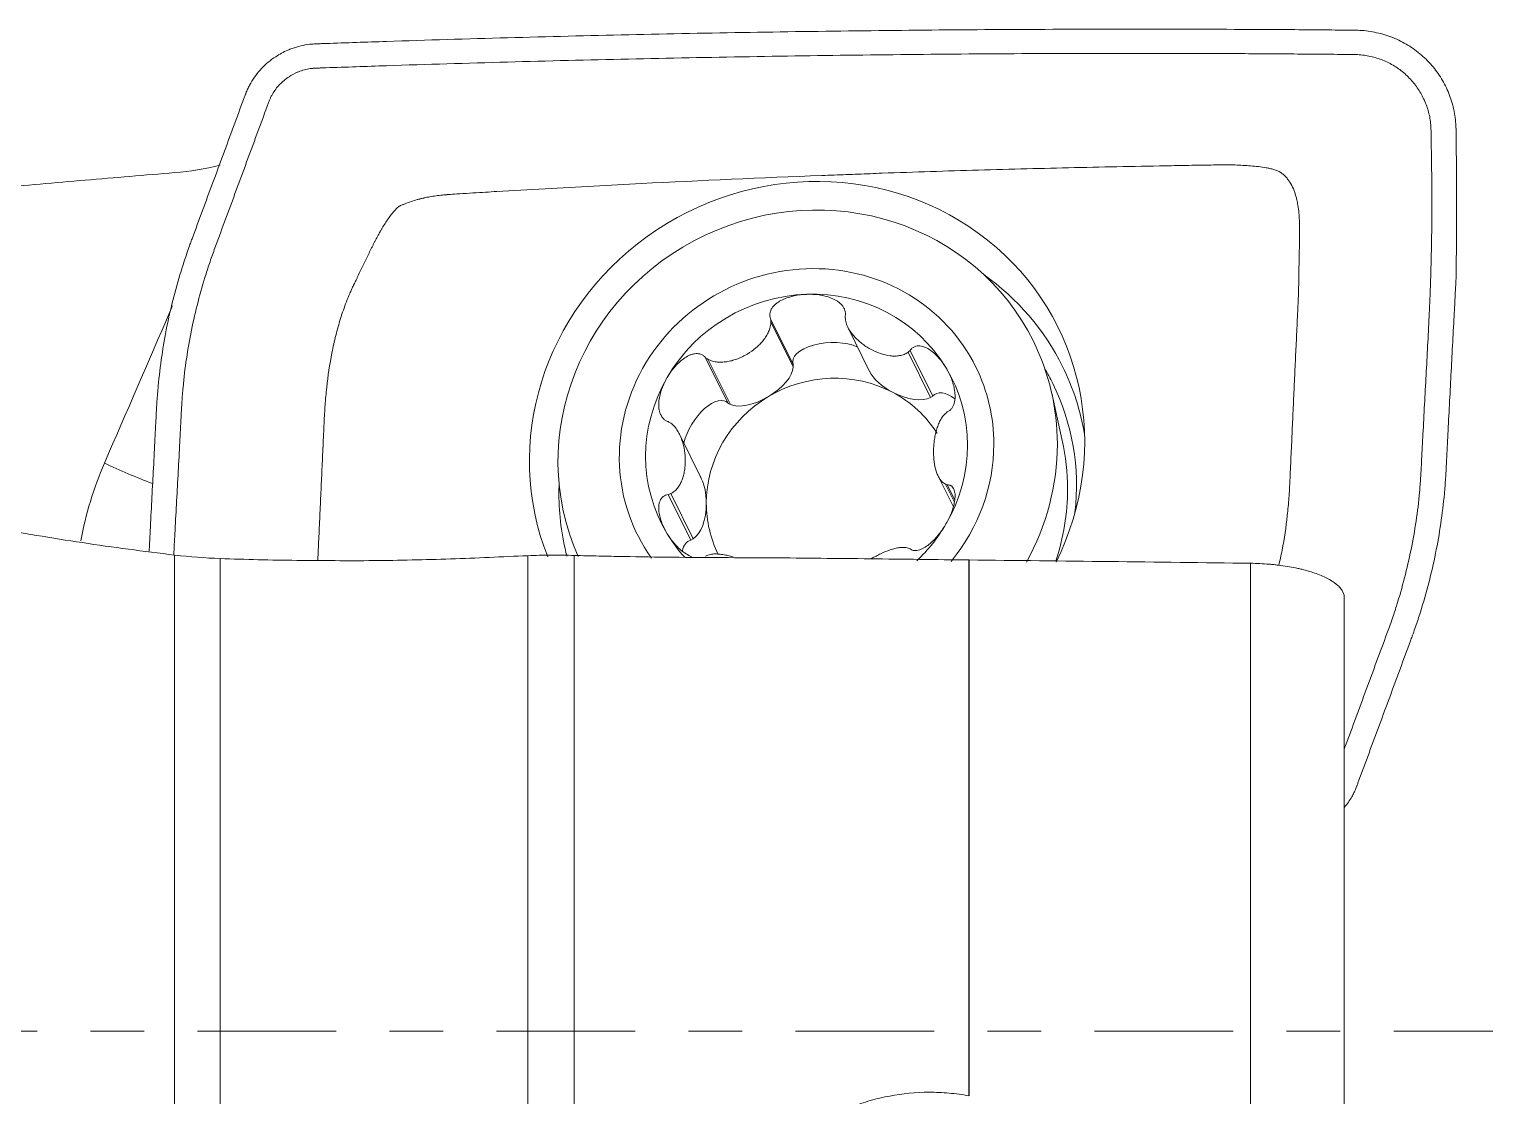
# Model space of a CAD drawing. Header units: millimetres. Extents: x -22 to 111, y -34 to 45.
# Drawn here: x 88.66 to 100.22, y -0.51 to 7.96 of the extents above; entities that cross this region are included whole.
import ezdxf

# ---------------------------------------------------------------- set-up
doc = ezdxf.new("R2010")
doc.units = ezdxf.units.MM
doc.linetypes.add('CENTER', pattern=[47.5, 22, -8.5, 8.5, -8.5])
doc.layers.add('1', color=4, linetype='Continuous')
doc.layers.add('SK4', color=2, linetype='CENTER')

msp = doc.modelspace()

# ---------------------------------------------------------------- linework, layer by layer
at = {"layer": '1', "lineweight": 18}
for p, q in [((94.551, 5.659), (94.731, 5.296)), ((95.164, 5.593), (95.338, 5.241)), ((94.035, 5.351), (94.215, 4.988)), ((95.659, 5.408), (95.839, 5.045)), ((94.731, 5.296), (94.73, 5.277)), ((94.232, 4.979), (94.215, 4.988)), ((95.839, 5.045), (95.821, 5.035)), ((96.868, 4.694), (96.784, 5.069)), ((94, 4.395), (93.828, 4.743)), ((95.882, 4.41), (96.003, 4.166)), ((95.955, 4.341), (96.014, 4.223)), ((93.739, 4.263), (93.919, 3.9)), ((93.936, 3.911), (93.919, 3.9)), ((99.108, -6.017), (99.108, 3.448))]:
    msp.add_line(p, q, dxfattribs=at)
at = {"layer": '1', "lineweight": 13}
for p, q in [((94.553, 5.637), (94.73, 5.277)), ((94.054, 5.34), (94.232, 4.979)), ((95.644, 5.395), (95.821, 5.035)), ((95.94, 4.347), (96.011, 4.203)), ((93.758, 4.271), (93.936, 3.911)), ((89.818, -6.821), (89.818, 3.783)), ((90.179, 3.755), (90.179, -6.881)), ((92.623, -5.99), (92.623, 3.778)), ((92.992, 3.78), (92.992, -6.009)), ((96.126, -0.513), (96.126, 3.744)), ((96.128, 3.744), (96.128, -0.514)), ((98.362, -6.103), (98.362, 3.718))]:
    msp.add_line(p, q, dxfattribs=at)
at = {"layer": '1', "lineweight": 18}
for centre, major_axis, ratio, start_param, end_param in [((94.841, 4.606), (-1.994, -0.985), 0.955567, 2.242192, -0.075813), ((94.846, 4.595), (1.793, 0.886), 0.955567, 0, 3.105639), ((94.837, 4.612), (1.156, 0.571), 0.955567, 1.129872, 2.177069), ((94.837, 4.612), (1.156, 0.571), 0.955567, 0.082674, 1.129872), ((95.027, 5.329), (0.3, 0.014), 0.472777, 0.746738, -3.002095), ((94.846, 4.595), (1.793, 0.886), 0.955567, -0.440924, 0), ((94.461, 5.162), (0.26, 0.154), 0.465728, -1.566346, -0.279461), ((95.027, 4.229), (0.892, 0.44), 0.955567, 0.606273, 1.653471), ((95.593, 5.202), (0.262, -0.133), 0.494185, -2.563494, -1.598653), ((94.837, 4.612), (1.156, 0.571), 0.955567, -0.964523, 0.082674), ((94.837, 4.612), (1.156, 0.571), 0.955567, 2.177069, -3.058918), ((94.046, 4.745), (0.153, 0.256), 0.478714, -0.134417, 2.117998), ((95.027, 4.229), (0.892, 0.44), 0.955567, 1.653471, 2.700668), ((94.461, 5.162), (0.26, 0.154), 0.465728, -2.85323, -1.566346), ((95.027, 4.229), (0.892, 0.44), 0.955567, 0.095601, 0.606273), ((95.593, 5.202), (0.262, -0.133), 0.494185, -1.598653, -0.311768), ((96.007, 4.813), (0.151, -0.247), 0.509413, 2.226387, -2.985868), ((94.846, 4.595), (1.793, 0.886), 0.955567, -0.944561, -0.440924), ((95.02, 4.242), (1.709, 0.844), 0.955567, -0.440925, -0.228573), ((93.895, 4.189), (0.003, 0.291), 0.500862, -1.547323, -0.713401), ((95.02, 4.242), (1.709, 0.844), 0.955567, -0.756949, -0.440924), ((93.895, 4.189), (0.003, 0.291), 0.500862, -2.834208, -1.547323), ((95.027, 4.229), (-0.892, -0.44), 0.955567, -0.440925, 0.002204), ((94.837, 4.612), (1.156, 0.571), 0.955567, -3.058918, -2.87003), ((94.837, 4.612), (1.156, 0.571), 0.955567, -1.258246, -0.964523), ((94.046, 3.644), (0.151, -0.247), 0.509413, 2.975571, -2.601688)]:
    msp.add_ellipse(centre, major_axis=major_axis, ratio=ratio, start_param=start_param, end_param=end_param, dxfattribs=at)
at = {"layer": '1', "lineweight": 13}
for centre, major_axis, ratio, start_param, end_param in [((94.837, 4.612), (1.345, 0.664), 0.955567, 0, -2.987382), ((94.971, 4.342), (1.9, 0.938), 0.955567, 0, 0.479267), ((94.837, 4.612), (1.345, 0.664), 0.955567, -0.440925, 0), ((95.008, 4.266), (1.784, 0.881), 0.955567, 0, 0.070468), ((94.971, 4.342), (1.9, 0.938), 0.955567, -0.280212, 0), ((95.008, 4.266), (1.784, 0.881), 0.955567, -0.553629, 0), ((94.837, 4.612), (1.345, 0.664), 0.955567, -1.129915, -0.440925), ((89.558, 4.598), (0.922, -0.387), 0.198147, -1.814691, -1.395642), ((94.971, 4.342), (1.9, 0.938), 0.955567, 2.662184, 2.700668), ((94.971, 4.342), (1.9, 0.938), 0.955567, 2.700668, 2.946498)]:
    msp.add_ellipse(centre, major_axis=major_axis, ratio=ratio, start_param=start_param, end_param=end_param, dxfattribs=at)
at = {"layer": '1', "lineweight": 18}
for points, knots in [([(98.701, 7.957), (98.546, 7.958), (98.07, 7.96), (96.953, 7.962), (95.35, 7.952), (93.426, 7.92), (91.98, 7.88), (91.172, 7.852), (90.99, 7.846), (90.965, 7.845), (90.949, 7.844), (90.941, 7.844), (90.939, 7.844)], [0, 0, 0, 0, 0.060095, 0.184039, 0.431927, 0.679814, 0.927702, 0.989674, 0.993547, 0.997421, 0.999357, 1, 1, 1, 1]), ([(99.197, 7.952), (99.186, 7.952), (99.106, 7.953), (98.946, 7.955), (98.791, 7.956), (98.706, 7.957), (98.701, 7.957)], [0, 0, 0, 0, 0.058969, 0.484374, 0.970551, 1, 1, 1, 1]), ([(99.995, 7.171), (99.995, 7.172), (99.995, 7.179), (99.994, 7.192), (99.992, 7.226), (99.987, 7.275), (99.97, 7.362), (99.935, 7.466), (99.874, 7.583), (99.794, 7.688), (99.697, 7.779), (99.586, 7.853), (99.464, 7.909), (99.354, 7.937), (99.265, 7.95), (99.22, 7.952), (99.198, 7.952)], [0, 0, 0, 0, 0.003982, 0.017442, 0.030902, 0.08474, 0.138579, 0.246257, 0.353934, 0.461612, 0.56929, 0.676967, 0.784645, 0.892322, 0.946161, 1, 1, 1, 1]), ([(89.811, 3.784), (89.814, 3.84), (89.825, 4.051), (89.841, 4.34), (89.857, 4.642), (89.865, 4.798), (89.87, 4.895), (89.872, 4.943), (89.877, 5.02), (89.887, 5.153), (89.91, 5.343), (89.95, 5.57), (90.002, 5.795), (90.055, 5.98), (90.097, 6.109), (90.123, 6.182), (90.19, 6.365), (90.308, 6.682), (90.445, 7.055), (90.529, 7.282), (90.563, 7.373), (90.569, 7.39), (90.575, 7.405), (90.583, 7.423), (90.606, 7.465), (90.649, 7.523), (90.718, 7.581), (90.776, 7.612), (90.821, 7.63), (90.86, 7.641), (90.896, 7.648), (90.919, 7.65), (90.932, 7.651), (90.945, 7.651), (90.965, 7.652), (90.99, 7.653), (91.17, 7.659), (91.981, 7.687), (93.423, 7.727), (95.345, 7.759), (96.946, 7.77), (98.067, 7.768), (98.627, 7.764), (98.937, 7.762), (99.097, 7.76), (99.177, 7.76), (99.187, 7.759)], [0, 0, 0, 0, 0.01362, 0.051557, 0.070526, 0.087124, 0.089495, 0.094237, 0.098979, 0.108464, 0.127433, 0.146402, 0.16537, 0.184339, 0.193824, 0.198566, 0.203308, 0.241246, 0.279184, 0.298152, 0.300524, 0.301709, 0.302895, 0.305266, 0.307637, 0.317121, 0.326606, 0.333719, 0.33609, 0.340832, 0.345575, 0.34676, 0.347946, 0.349131, 0.350317, 0.352688, 0.355059, 0.392997, 0.544748, 0.696498, 0.848249, 0.924125, 0.962062, 0.981031, 0.997629, 1, 1, 1, 1]), ([(90.939, 7.844), (90.936, 7.844), (90.926, 7.843), (90.91, 7.842), (90.873, 7.839), (90.82, 7.829), (90.762, 7.812), (90.694, 7.785), (90.608, 7.739), (90.505, 7.653), (90.439, 7.565), (90.405, 7.501), (90.393, 7.474), (90.385, 7.454), (90.382, 7.446), (90.381, 7.444)], [0, 0, 0, 0, 0.016627, 0.041512, 0.066396, 0.165935, 0.265474, 0.315244, 0.464552, 0.66363, 0.862708, 0.912477, 0.962247, 0.987131, 1, 1, 1, 1]), ([(99.187, 7.759), (99.205, 7.759), (99.239, 7.757), (99.308, 7.748), (99.392, 7.726), (99.485, 7.683), (99.57, 7.626), (99.643, 7.556), (99.704, 7.475), (99.751, 7.386), (99.778, 7.306), (99.791, 7.239), (99.795, 7.202), (99.796, 7.177), (99.796, 7.164), (99.797, 7.15), (99.797, 7.131), (99.797, 7.106), (99.799, 7.01), (99.802, 6.844), (99.804, 6.611), (99.803, 6.378), (99.799, 6.183), (99.796, 6.057), (99.794, 6.004), (99.794, 5.984), (99.793, 5.972), (99.793, 5.962), (99.793, 5.953), (99.792, 5.94), (99.792, 5.926), (99.79, 5.877), (99.787, 5.795), (99.78, 5.639), (99.766, 5.367), (99.749, 5.056), (99.733, 4.754), (99.725, 4.599), (99.72, 4.502), (99.718, 4.453), (99.713, 4.377), (99.703, 4.243), (99.68, 4.053), (99.64, 3.826), (99.588, 3.601), (99.535, 3.416), (99.493, 3.287), (99.467, 3.214), (99.399, 3.031), (99.282, 2.714), (99.169, 2.407), (99.111, 2.251), (99.107, 2.241)], [0, 0, 0, 0, 0.009568, 0.019137, 0.038273, 0.05741, 0.076546, 0.095683, 0.114819, 0.133956, 0.153092, 0.162661, 0.172229, 0.174621, 0.177013, 0.179405, 0.181797, 0.186581, 0.191366, 0.229639, 0.267912, 0.306185, 0.344458, 0.363595, 0.368379, 0.370771, 0.373163, 0.374359, 0.375555, 0.377947, 0.380339, 0.382731, 0.401868, 0.421004, 0.459277, 0.535824, 0.574097, 0.607586, 0.61237, 0.621938, 0.631506, 0.650643, 0.688916, 0.727189, 0.765462, 0.803735, 0.822872, 0.83244, 0.842009, 0.918555, 0.995101, 1, 1, 1, 1]), ([(90.381, 7.444), (90.38, 7.441), (90.375, 7.429), (90.344, 7.345), (90.258, 7.111), (90.121, 6.741), (90.01, 6.44), (89.952, 6.284), (89.95, 6.277)], [0, 0, 0, 0, 0.005762, 0.02963, 0.220574, 0.60246, 0.984346, 1, 1, 1, 1]), ([(99.916, 4.454), (99.917, 4.472), (99.918, 4.5), (99.923, 4.597), (99.931, 4.753), (99.947, 5.056), (99.963, 5.368), (99.978, 5.642), (99.986, 5.798), (99.99, 5.881), (99.993, 5.93), (99.993, 5.945), (99.994, 5.957), (99.995, 5.967), (99.995, 5.976), (99.995, 5.989), (99.995, 6.008), (99.996, 6.062), (99.998, 6.189), (100, 6.384), (100, 6.619), (99.999, 6.853), (99.997, 7.019), (99.996, 7.116), (99.995, 7.141), (99.995, 7.159), (99.995, 7.167), (99.995, 7.171)], [0, 0, 0, 0, 0.020172, 0.030957, 0.106451, 0.19273, 0.365288, 0.451567, 0.494707, 0.537846, 0.543238, 0.548631, 0.554023, 0.55672, 0.559416, 0.564808, 0.570201, 0.580986, 0.624125, 0.710404, 0.796683, 0.882962, 0.969241, 0.980026, 0.990811, 0.996203, 1, 1, 1, 1]), ([(89.818, 3.783), (89.572, 3.812), (89.328, 3.845), (88.842, 3.918), (88.6, 3.959), (88.121, 4.048), (87.883, 4.097), (87.411, 4.204), (87.177, 4.262), (86.713, 4.387), (86.483, 4.454), (86.028, 4.597), (85.802, 4.673), (85.468, 4.793), (85.357, 4.835), (85.192, 4.898), (85.137, 4.92), (85.027, 4.963), (84.972, 4.985), (84.701, 5.096), (84.49, 5.188), (84.079, 5.376), (83.879, 5.473), (83.494, 5.669), (83.307, 5.769), (83.083, 5.894), (83.038, 5.92), (82.951, 5.969), (82.822, 6.044), (82.698, 6.117), (82.459, 6.262), (82.309, 6.355), (82.031, 6.533), (81.902, 6.618), (81.753, 6.715), (81.723, 6.734), (81.666, 6.772), (81.638, 6.79), (81.557, 6.843), (81.505, 6.876), (81.36, 6.967), (81.276, 7.018), (81.127, 7.099), (81.063, 7.129), (80.995, 7.151), (80.982, 7.155), (80.957, 7.16), (80.937, 7.164), (80.918, 7.165), (80.91, 7.165)], [0, 0, 0, 0, 0.059913, 0.059913, 0.119825, 0.119825, 0.179738, 0.179738, 0.23965, 0.23965, 0.299563, 0.299563, 0.359475, 0.359475, 0.389431, 0.389431, 0.40441, 0.40441, 0.419388, 0.419388, 0.4793, 0.4793, 0.539213, 0.539213, 0.599125, 0.599125, 0.614103, 0.614103, 0.629081, 0.659038, 0.659038, 0.71895, 0.71895, 0.778863, 0.778863, 0.793841, 0.793841, 0.808819, 0.808819, 0.838775, 0.838775, 0.898688, 0.898688, 0.9586, 0.9586, 0.973578, 0.973578, 0.988557, 1, 1, 1, 1]), ([(91.995, 6.647), (91.999, 6.647), (92.017, 6.649), (92.075, 6.652), (92.229, 6.662), (92.435, 6.675), (92.892, 6.701), (93.746, 6.747), (94.512, 6.781), (95.087, 6.803), (95.247, 6.809), (95.502, 6.819), (95.949, 6.834), (96.586, 6.852), (97.219, 6.867), (97.675, 6.875), (97.883, 6.879), (98.034, 6.881), (98.091, 6.882), (98.112, 6.882), (98.115, 6.883)], [0, 0, 0, 0, 0.005977, 0.021447, 0.036918, 0.067858, 0.129739, 0.253502, 0.485556, 0.501026, 0.531967, 0.562907, 0.624789, 0.748551, 0.872313, 0.934194, 0.965135, 0.980605, 0.996075, 1, 1, 1, 1]), ([(98.115, 6.883), (98.14, 6.883), (98.151, 6.883), (98.177, 6.883), (98.208, 6.882), (98.251, 6.882), (98.302, 6.879), (98.364, 6.875), (98.426, 6.869), (98.477, 6.862), (98.517, 6.854), (98.558, 6.844), (98.595, 6.828), (98.628, 6.803), (98.649, 6.782), (98.667, 6.758), (98.689, 6.724), (98.706, 6.687), (98.719, 6.649), (98.726, 6.625), (98.733, 6.596), (98.74, 6.557), (98.748, 6.502), (98.751, 6.451), (98.752, 6.417), (98.752, 6.395), (98.752, 6.385), (98.752, 6.381), (98.752, 6.381)], [0, 0, 0, 0, 0.027382, 0.058743, 0.090103, 0.121463, 0.184183, 0.246904, 0.309624, 0.372345, 0.403705, 0.435065, 0.497785, 0.529146, 0.560506, 0.591866, 0.623226, 0.685947, 0.717307, 0.748667, 0.764347, 0.811387, 0.874108, 0.936828, 0.968188, 0.983869, 0.999549, 1, 1, 1, 1]), ([(81.856, 6.643), (81.885, 6.635), (81.915, 6.627), (82.048, 6.594), (82.155, 6.569), (82.321, 6.534), (82.377, 6.523), (82.463, 6.507), (82.492, 6.502), (82.55, 6.492), (82.579, 6.487), (82.724, 6.463), (82.841, 6.446), (83.079, 6.417), (83.2, 6.405), (83.443, 6.385), (83.566, 6.377), (83.722, 6.371), (83.753, 6.37), (83.815, 6.368), (83.909, 6.366), (84.001, 6.365), (84.187, 6.365), (84.309, 6.368), (84.553, 6.378), (84.674, 6.386), (85.036, 6.415), (85.277, 6.435), (85.758, 6.475), (85.999, 6.495), (86.48, 6.535), (86.72, 6.556), (87.439, 6.617), (87.917, 6.658), (88.632, 6.72), (88.869, 6.741), (89.344, 6.781), (89.581, 6.801), (89.818, 6.821)], [0, 0, 0, 0, 0.013055, 0.013055, 0.057916, 0.057916, 0.080346, 0.080346, 0.091562, 0.091562, 0.102777, 0.102777, 0.147638, 0.147638, 0.192499, 0.192499, 0.23736, 0.23736, 0.248576, 0.248576, 0.259791, 0.282222, 0.282222, 0.327083, 0.327083, 0.371944, 0.371944, 0.461666, 0.461666, 0.551388, 0.551388, 0.641111, 0.641111, 0.820555, 0.820555, 0.910278, 0.910278, 1, 1, 1, 1]), ([(91.601, 6.554), (91.601, 6.554), (91.602, 6.554), (91.604, 6.555), (91.608, 6.557), (91.615, 6.56), (91.628, 6.566), (91.656, 6.577), (91.696, 6.592), (91.732, 6.603), (91.754, 6.609), (91.76, 6.611), (91.763, 6.611), (91.766, 6.612), (91.773, 6.614), (91.782, 6.616), (91.792, 6.618), (91.813, 6.623), (91.846, 6.63), (91.886, 6.636), (91.92, 6.64), (91.945, 6.643), (91.964, 6.645), (91.981, 6.646), (91.979, 6.646), (91.995, 6.647)], [0, 0, 0, 0, 0.000109, 0.007969, 0.015828, 0.031546, 0.062982, 0.125855, 0.2516, 0.377346, 0.408782, 0.416641, 0.4245, 0.432359, 0.440218, 0.471655, 0.503091, 0.518809, 0.628837, 0.754582, 0.817455, 0.880328, 0.9432, 0.974637, 1, 1, 1, 1]), ([(91.404, 6.265), (91.407, 6.272), (91.414, 6.285), (91.427, 6.31), (91.438, 6.331), (91.447, 6.347), (91.45, 6.352), (91.453, 6.357), (91.457, 6.364), (91.461, 6.371), (91.472, 6.39), (91.497, 6.43), (91.531, 6.479), (91.563, 6.519), (91.581, 6.537), (91.591, 6.546), (91.596, 6.55), (91.599, 6.552), (91.6, 6.553), (91.601, 6.554)], [0, 0, 0, 0, 0.06245, 0.124961, 0.249982, 0.265609, 0.281237, 0.300772, 0.312492, 0.343748, 0.375003, 0.500024, 0.750066, 0.875088, 0.937598, 0.968853, 0.984481, 0.992295, 1, 1, 1, 1]), ([(98.752, 6.381), (98.752, 6.378), (98.752, 6.364), (98.752, 6.341), (98.752, 6.308), (98.751, 6.227), (98.749, 6.121), (98.747, 6.023), (98.746, 5.966), (98.746, 5.95), (98.746, 5.941), (98.746, 5.933), (98.745, 5.917), (98.745, 5.898), (98.745, 5.879), (98.744, 5.868), (98.744, 5.864), (98.744, 5.86)], [0, 0, 0, 0, 0.011289, 0.062162, 0.124775, 0.25, 0.50045, 0.750901, 0.813514, 0.829167, 0.84482, 0.860473, 0.876126, 0.938739, 0.970045, 0.985698, 1, 1, 1, 1]), ([(89.95, 6.277), (89.945, 6.265), (89.934, 6.233), (89.909, 6.163), (89.865, 6.029), (89.809, 5.836), (89.755, 5.601), (89.714, 5.363), (89.69, 5.165), (89.679, 5.026), (89.675, 4.965), (89.674, 4.944), (89.674, 4.942)], [0, 0, 0, 0, 0.029559, 0.07354, 0.161503, 0.337428, 0.513353, 0.689279, 0.865204, 0.953166, 0.997148, 1, 1, 1, 1]), ([(91.239, 5.926), (91.24, 5.929), (91.244, 5.937), (91.251, 5.952), (91.259, 5.967), (91.269, 5.988), (91.29, 6.033), (91.32, 6.095), (91.355, 6.167), (91.379, 6.216), (91.394, 6.244), (91.4, 6.258), (91.404, 6.265), (91.404, 6.265)], [0, 0, 0, 0, 0.014067, 0.061013, 0.123608, 0.186204, 0.248799, 0.49918, 0.749562, 0.874752, 0.937348, 0.999943, 1, 1, 1, 1]), ([(91.005, 4.835), (91.007, 4.885), (91.013, 4.976), (91.029, 5.16), (91.056, 5.345), (91.097, 5.528), (91.135, 5.663), (91.173, 5.773), (91.205, 5.851), (91.221, 5.887), (91.232, 5.911), (91.237, 5.922), (91.239, 5.925), (91.239, 5.926)], [0, 0, 0, 0, 0.121163, 0.246485, 0.497129, 0.62245, 0.747772, 0.873094, 0.935755, 0.967086, 0.982751, 0.998416, 1, 1, 1, 1]), ([(94.837, 5.854), (94.804, 5.853), (94.771, 5.849), (94.723, 5.839), (94.707, 5.834), (94.675, 5.824), (94.66, 5.818), (94.63, 5.804), (94.616, 5.795), (94.596, 5.781), (94.59, 5.775), (94.578, 5.764), (94.572, 5.758), (94.565, 5.748), (94.563, 5.745), (94.558, 5.738), (94.556, 5.734), (94.551, 5.723), (94.549, 5.715), (94.546, 5.703), (94.546, 5.699), (94.546, 5.691), (94.546, 5.687), (94.547, 5.675), (94.549, 5.667), (94.551, 5.659)], [0, 0, 0, 0, 0.25, 0.25, 0.375, 0.375, 0.5, 0.5, 0.625, 0.625, 0.6875, 0.6875, 0.75, 0.75, 0.78125, 0.78125, 0.8125, 0.8125, 0.875, 0.875, 0.90625, 0.90625, 0.9375, 0.9375, 1, 1, 1, 1]), ([(94.837, 5.854), (94.871, 5.856), (94.904, 5.854), (94.953, 5.847), (94.969, 5.844), (95.002, 5.836), (95.018, 5.831), (95.048, 5.818), (95.064, 5.811), (95.085, 5.798), (95.091, 5.793), (95.104, 5.782), (95.111, 5.777), (95.122, 5.764), (95.127, 5.758), (95.133, 5.747), (95.135, 5.743), (95.139, 5.736), (95.14, 5.732), (95.144, 5.72), (95.145, 5.712), (95.146, 5.696), (95.145, 5.688), (95.143, 5.68)], [0, 0, 0, 0, 0.25, 0.25, 0.375, 0.375, 0.5, 0.5, 0.625, 0.625, 0.6875, 0.6875, 0.75, 0.75, 0.8125, 0.8125, 0.84375, 0.84375, 0.875, 0.875, 0.9375, 0.9375, 1, 1, 1, 1]), ([(98.744, 5.86), (98.744, 5.86), (98.744, 5.854), (98.743, 5.836), (98.742, 5.806), (98.739, 5.752), (98.734, 5.644), (98.727, 5.489), (98.718, 5.304), (98.71, 5.118), (98.701, 4.932), (98.693, 4.747), (98.686, 4.596), (98.68, 4.464), (98.677, 4.403), (98.676, 4.376), (98.676, 4.376)], [0, 0, 0, 0, 0.001347, 0.016946, 0.032546, 0.063745, 0.126144, 0.250941, 0.375739, 0.500536, 0.625333, 0.750131, 0.874928, 0.937327, 0.999725, 1, 1, 1, 1]), ([(89.802, 5.764), (89.795, 5.747), (89.788, 5.731), (89.607, 5.314), (89.434, 4.914), (89.261, 4.514)], [0, 0, 0, 0, 0.039702, 0.039702, 1, 1, 1, 1]), ([(94.054, 5.34), (94.066, 5.332), (94.078, 5.327), (94.097, 5.322), (94.104, 5.32), (94.117, 5.318), (94.124, 5.317), (94.144, 5.315), (94.158, 5.315), (94.185, 5.317), (94.199, 5.318), (94.226, 5.323), (94.239, 5.326), (94.266, 5.334), (94.279, 5.338), (94.305, 5.348), (94.318, 5.354), (94.343, 5.366), (94.355, 5.373), (94.391, 5.394), (94.413, 5.41), (94.456, 5.446), (94.475, 5.466), (94.501, 5.499), (94.509, 5.51), (94.524, 5.533), (94.53, 5.545), (94.539, 5.564), (94.541, 5.571), (94.545, 5.583), (94.547, 5.59), (94.552, 5.61), (94.553, 5.623), (94.553, 5.637)], [0, 0, 0, 0, 0.0625, 0.0625, 0.09375, 0.09375, 0.125, 0.125, 0.1875, 0.1875, 0.25, 0.25, 0.3125, 0.3125, 0.375, 0.375, 0.4375, 0.4375, 0.5, 0.5, 0.625, 0.625, 0.75, 0.75, 0.8125, 0.8125, 0.875, 0.875, 0.90625, 0.90625, 0.9375, 0.9375, 1, 1, 1, 1]), ([(95.145, 5.658), (95.146, 5.644), (95.149, 5.631), (95.156, 5.611), (95.159, 5.605), (95.165, 5.592), (95.168, 5.586), (95.178, 5.568), (95.186, 5.556), (95.203, 5.534), (95.212, 5.524), (95.231, 5.503), (95.241, 5.494), (95.262, 5.475), (95.272, 5.466), (95.294, 5.45), (95.306, 5.442), (95.329, 5.427), (95.341, 5.421), (95.377, 5.402), (95.401, 5.391), (95.451, 5.375), (95.476, 5.369), (95.514, 5.364), (95.527, 5.364), (95.552, 5.364), (95.564, 5.365), (95.582, 5.368), (95.588, 5.369), (95.6, 5.373), (95.606, 5.375), (95.623, 5.382), (95.634, 5.388), (95.644, 5.395)], [0, 0, 0, 0, 0.0625, 0.0625, 0.09375, 0.09375, 0.125, 0.125, 0.1875, 0.1875, 0.25, 0.25, 0.3125, 0.3125, 0.375, 0.375, 0.4375, 0.4375, 0.5, 0.5, 0.625, 0.625, 0.75, 0.75, 0.8125, 0.8125, 0.875, 0.875, 0.90625, 0.90625, 0.9375, 0.9375, 1, 1, 1, 1]), ([(95.944, 5.272), (95.928, 5.299), (95.909, 5.325), (95.878, 5.36), (95.867, 5.372), (95.844, 5.393), (95.831, 5.402), (95.806, 5.42), (95.793, 5.427), (95.772, 5.436), (95.765, 5.439), (95.751, 5.442), (95.743, 5.444), (95.732, 5.445), (95.729, 5.445), (95.721, 5.445), (95.718, 5.445), (95.707, 5.443), (95.7, 5.441), (95.69, 5.436), (95.686, 5.435), (95.68, 5.431), (95.677, 5.428), (95.669, 5.421), (95.664, 5.415), (95.659, 5.408)], [0, 0, 0, 0, 0.25, 0.25, 0.375, 0.375, 0.5, 0.5, 0.625, 0.625, 0.6875, 0.6875, 0.75, 0.75, 0.78125, 0.78125, 0.8125, 0.8125, 0.875, 0.875, 0.90625, 0.90625, 0.9375, 0.9375, 1, 1, 1, 1]), ([(93.731, 5.194), (93.747, 5.223), (93.766, 5.25), (93.798, 5.287), (93.81, 5.299), (93.833, 5.322), (93.846, 5.333), (93.873, 5.352), (93.887, 5.36), (93.909, 5.371), (93.916, 5.374), (93.932, 5.379), (93.94, 5.381), (93.956, 5.383), (93.964, 5.383), (93.976, 5.383), (93.98, 5.382), (93.988, 5.381), (93.992, 5.38), (94.003, 5.376), (94.011, 5.372), (94.024, 5.363), (94.03, 5.358), (94.035, 5.351)], [0, 0, 0, 0, 0.25, 0.25, 0.375, 0.375, 0.5, 0.5, 0.625, 0.625, 0.6875, 0.6875, 0.75, 0.75, 0.8125, 0.8125, 0.84375, 0.84375, 0.875, 0.875, 0.9375, 0.9375, 1, 1, 1, 1]), ([(95.944, 5.272), (95.961, 5.245), (95.975, 5.216), (95.993, 5.17), (95.998, 5.155), (96.007, 5.123), (96.01, 5.107), (96.015, 5.075), (96.017, 5.058), (96.016, 5.033), (96.016, 5.025), (96.014, 5.008), (96.012, 5), (96.008, 4.984), (96.005, 4.976), (96, 4.965), (95.999, 4.961), (95.994, 4.954), (95.992, 4.951), (95.985, 4.942), (95.98, 4.936), (95.968, 4.927), (95.962, 4.923), (95.955, 4.92)], [0, 0, 0, 0, 0.25, 0.25, 0.375, 0.375, 0.5, 0.5, 0.625, 0.625, 0.6875, 0.6875, 0.75, 0.75, 0.8125, 0.8125, 0.84375, 0.84375, 0.875, 0.875, 0.9375, 0.9375, 1, 1, 1, 1]), ([(93.731, 5.194), (93.714, 5.166), (93.7, 5.136), (93.683, 5.089), (93.678, 5.074), (93.67, 5.042), (93.667, 5.025), (93.663, 4.992), (93.663, 4.976), (93.664, 4.951), (93.665, 4.943), (93.668, 4.926), (93.67, 4.918), (93.675, 4.906), (93.676, 4.902), (93.68, 4.895), (93.682, 4.891), (93.688, 4.88), (93.693, 4.874), (93.701, 4.865), (93.704, 4.862), (93.711, 4.857), (93.714, 4.854), (93.724, 4.848), (93.732, 4.845), (93.739, 4.843)], [0, 0, 0, 0, 0.25, 0.25, 0.375, 0.375, 0.5, 0.5, 0.625, 0.625, 0.6875, 0.6875, 0.75, 0.75, 0.78125, 0.78125, 0.8125, 0.8125, 0.875, 0.875, 0.90625, 0.90625, 0.9375, 0.9375, 1, 1, 1, 1]), ([(89.674, 4.942), (89.673, 4.924), (89.672, 4.896), (89.667, 4.799), (89.659, 4.643), (89.643, 4.34), (89.628, 4.06), (89.618, 3.858), (89.615, 3.813)], [0, 0, 0, 0, 0.048524, 0.074469, 0.256082, 0.463639, 0.878754, 1, 1, 1, 1]), ([(95.94, 4.907), (95.93, 4.899), (95.922, 4.889), (95.911, 4.873), (95.907, 4.867), (95.9, 4.855), (95.897, 4.849), (95.888, 4.831), (95.883, 4.818), (95.874, 4.792), (95.869, 4.779), (95.862, 4.752), (95.859, 4.738), (95.854, 4.711), (95.852, 4.697), (95.849, 4.67), (95.848, 4.656), (95.846, 4.629), (95.846, 4.615), (95.846, 4.575), (95.847, 4.548), (95.854, 4.498), (95.859, 4.473), (95.869, 4.439), (95.874, 4.428), (95.883, 4.408), (95.888, 4.398), (95.897, 4.384), (95.9, 4.38), (95.907, 4.372), (95.911, 4.368), (95.922, 4.357), (95.93, 4.351), (95.94, 4.347)], [0, 0, 0, 0, 0.0625, 0.0625, 0.09375, 0.09375, 0.125, 0.125, 0.1875, 0.1875, 0.25, 0.25, 0.3125, 0.3125, 0.375, 0.375, 0.4375, 0.4375, 0.5, 0.5, 0.625, 0.625, 0.75, 0.75, 0.8125, 0.8125, 0.875, 0.875, 0.90625, 0.90625, 0.9375, 0.9375, 1, 1, 1, 1]), ([(90.955, 3.745), (90.958, 3.799), (90.963, 3.915), (90.971, 4.093), (90.98, 4.279), (90.988, 4.464), (90.995, 4.619), (91.001, 4.742), (91.004, 4.804), (91.005, 4.83)], [0, 0, 0, 0, 0.148997, 0.319197, 0.489398, 0.659599, 0.829799, 0.9149, 1, 1, 1, 1]), ([(93.758, 4.271), (93.769, 4.275), (93.779, 4.282), (93.793, 4.293), (93.797, 4.298), (93.805, 4.306), (93.809, 4.311), (93.82, 4.325), (93.827, 4.335), (93.838, 4.357), (93.844, 4.368), (93.852, 4.391), (93.856, 4.404), (93.863, 4.428), (93.865, 4.441), (93.87, 4.466), (93.871, 4.479), (93.873, 4.506), (93.874, 4.519), (93.874, 4.559), (93.872, 4.586), (93.863, 4.641), (93.857, 4.668), (93.843, 4.708), (93.838, 4.721), (93.827, 4.746), (93.82, 4.758), (93.809, 4.776), (93.805, 4.782), (93.797, 4.793), (93.793, 4.798), (93.779, 4.814), (93.769, 4.823), (93.758, 4.83)], [0, 0, 0, 0, 0.0625, 0.0625, 0.09375, 0.09375, 0.125, 0.125, 0.1875, 0.1875, 0.25, 0.25, 0.3125, 0.3125, 0.375, 0.375, 0.4375, 0.4375, 0.5, 0.5, 0.625, 0.625, 0.75, 0.75, 0.8125, 0.8125, 0.875, 0.875, 0.90625, 0.90625, 0.9375, 0.9375, 1, 1, 1, 1]), ([(99.64, 3.119), (99.645, 3.131), (99.656, 3.163), (99.681, 3.233), (99.725, 3.367), (99.781, 3.561), (99.835, 3.796), (99.876, 4.033), (99.9, 4.231), (99.911, 4.371), (99.915, 4.432), (99.916, 4.453), (99.916, 4.454)], [0, 0, 0, 0, 0.029563, 0.073545, 0.161507, 0.337432, 0.513357, 0.689282, 0.865207, 0.953169, 0.99715, 1, 1, 1, 1]), ([(95.944, 4.03), (95.961, 4.058), (95.975, 4.088), (95.993, 4.133), (95.998, 4.148), (96.007, 4.178), (96.01, 4.194), (96.015, 4.224), (96.017, 4.24), (96.016, 4.262), (96.016, 4.269), (96.014, 4.283), (96.012, 4.29), (96.009, 4.3), (96.008, 4.303), (96.005, 4.309), (96.004, 4.312), (95.999, 4.32), (95.995, 4.325), (95.988, 4.331), (95.985, 4.333), (95.98, 4.336), (95.977, 4.337), (95.968, 4.34), (95.962, 4.341), (95.955, 4.341)], [0, 0, 0, 0, 0.25, 0.25, 0.375, 0.375, 0.5, 0.5, 0.625, 0.625, 0.6875, 0.6875, 0.75, 0.75, 0.78125, 0.78125, 0.8125, 0.8125, 0.875, 0.875, 0.90625, 0.90625, 0.9375, 0.9375, 1, 1, 1, 1]), ([(98.676, 4.376), (98.676, 4.37), (98.675, 4.357), (98.674, 4.334), (98.672, 4.296), (98.666, 4.213), (98.652, 4.052), (98.626, 3.872), (98.597, 3.74), (98.587, 3.7)], [0, 0, 0, 0, 0.025165, 0.05078, 0.102011, 0.204473, 0.409397, 0.819245, 1, 1, 1, 1]), ([(93.731, 3.952), (93.714, 3.979), (93.7, 4.008), (93.683, 4.052), (93.678, 4.067), (93.67, 4.096), (93.667, 4.112), (93.663, 4.142), (93.663, 4.157), (93.664, 4.179), (93.665, 4.187), (93.668, 4.201), (93.671, 4.208), (93.676, 4.221), (93.679, 4.228), (93.686, 4.236), (93.688, 4.239), (93.693, 4.244), (93.696, 4.246), (93.704, 4.253), (93.711, 4.256), (93.724, 4.261), (93.732, 4.263), (93.739, 4.263)], [0, 0, 0, 0, 0.25, 0.25, 0.375, 0.375, 0.5, 0.5, 0.625, 0.625, 0.6875, 0.6875, 0.75, 0.75, 0.8125, 0.8125, 0.84375, 0.84375, 0.875, 0.875, 0.9375, 0.9375, 1, 1, 1, 1]), ([(93.731, 3.952), (93.747, 3.925), (93.766, 3.898), (93.798, 3.862), (93.809, 3.85), (93.833, 3.827), (93.846, 3.817), (93.873, 3.797), (93.886, 3.788), (93.909, 3.777), (93.916, 3.773), (93.924, 3.77), (93.925, 3.769), (93.925, 3.769)], [0, 0, 0, 0, 0.361444, 0.361444, 0.542165, 0.542165, 0.722887, 0.722887, 0.903609, 0.903609, 0.99397, 0.99397, 1, 1, 1, 1]), ([(95.944, 4.03), (95.928, 4.001), (95.909, 3.974), (95.878, 3.935), (95.867, 3.922), (95.844, 3.898), (95.831, 3.886), (95.806, 3.865), (95.793, 3.855), (95.772, 3.842), (95.765, 3.838), (95.75, 3.831), (95.743, 3.827), (95.728, 3.822), (95.721, 3.82), (95.71, 3.819), (95.707, 3.818), (95.7, 3.818), (95.696, 3.818), (95.686, 3.819), (95.68, 3.82), (95.669, 3.825), (95.664, 3.828), (95.659, 3.832)], [0, 0, 0, 0, 0.25, 0.25, 0.375, 0.375, 0.5, 0.5, 0.625, 0.625, 0.6875, 0.6875, 0.75, 0.75, 0.8125, 0.8125, 0.84375, 0.84375, 0.875, 0.875, 0.9375, 0.9375, 1, 1, 1, 1]), ([(95.351, 3.753), (95.352, 3.754), (95.352, 3.754), (95.365, 3.762), (95.377, 3.768), (95.402, 3.782), (95.414, 3.788), (95.451, 3.806), (95.476, 3.816), (95.508, 3.826), (95.514, 3.828), (95.527, 3.832), (95.533, 3.834), (95.552, 3.838), (95.564, 3.841), (95.582, 3.843), (95.588, 3.844), (95.6, 3.844), (95.606, 3.844), (95.623, 3.844), (95.634, 3.842), (95.644, 3.838)], [0, 0, 0, 0, 0.006395, 0.006395, 0.130596, 0.130596, 0.254796, 0.254796, 0.503198, 0.503198, 0.565298, 0.565298, 0.627398, 0.627398, 0.751599, 0.751599, 0.813699, 0.813699, 0.875799, 0.875799, 1, 1, 1, 1]), ([(92.623, 3.778), (92.419, 3.769), (92.214, 3.759), (91.806, 3.746), (91.602, 3.741), (91.296, 3.738), (91.194, 3.738), (90.991, 3.739), (90.889, 3.74), (90.584, 3.743), (90.381, 3.748), (90.179, 3.755)], [0, 0, 0, 0, 0.25, 0.25, 0.5, 0.5, 0.625, 0.625, 0.75, 0.75, 1, 1, 1, 1]), ([(92.992, 3.78), (92.93, 3.782), (92.868, 3.783), (92.745, 3.782), (92.684, 3.78), (92.623, 3.778)], [0, 0, 0, 0, 0.5, 0.5, 1, 1, 1, 1]), ([(96.126, 3.744), (95.865, 3.747), (95.604, 3.75), (95.212, 3.755), (95.082, 3.756), (94.82, 3.759), (94.69, 3.76), (94.298, 3.762), (94.037, 3.763), (93.645, 3.767), (93.514, 3.769), (93.318, 3.772), (93.253, 3.774), (93.122, 3.777), (93.057, 3.778), (92.992, 3.78)], [0, 0, 0, 0, 0.25, 0.25, 0.375, 0.375, 0.5, 0.5, 0.75, 0.75, 0.875, 0.875, 0.9375, 0.9375, 1, 1, 1, 1]), ([(94.054, 3.782), (94.06, 3.785), (94.066, 3.786), (94.078, 3.789), (94.085, 3.79), (94.104, 3.792), (94.118, 3.792), (94.138, 3.791), (94.145, 3.791), (94.158, 3.789), (94.165, 3.788), (94.186, 3.785), (94.199, 3.782), (94.226, 3.776), (94.24, 3.772), (94.253, 3.768), (94.253, 3.768), (94.253, 3.768)], [0, 0, 0, 0, 0.099875, 0.099875, 0.19975, 0.19975, 0.3995, 0.3995, 0.499376, 0.499376, 0.599251, 0.599251, 0.799001, 0.799001, 0.998751, 0.998751, 1, 1, 1, 1]), ([(99.107, 3.438), (99.109, 3.455), (99.105, 3.473), (99.093, 3.498), (99.087, 3.507), (99.074, 3.524), (99.066, 3.533), (99.04, 3.557), (99.018, 3.573), (98.984, 3.592), (98.977, 3.596), (98.963, 3.603), (98.956, 3.607), (98.932, 3.617), (98.916, 3.624), (98.864, 3.644), (98.827, 3.655), (98.775, 3.669), (98.765, 3.671), (98.743, 3.676), (98.711, 3.683), (98.655, 3.693), (98.608, 3.7), (98.573, 3.704), (98.561, 3.706), (98.536, 3.708), (98.524, 3.709), (98.462, 3.715), (98.412, 3.717), (98.362, 3.718)], [0, 0, 0, 0, 0.125, 0.125, 0.1875, 0.1875, 0.25, 0.25, 0.375, 0.375, 0.40625, 0.40625, 0.4375, 0.4375, 0.5, 0.5, 0.625, 0.625, 0.65625, 0.65625, 0.6875, 0.75, 0.8125, 0.8125, 0.84375, 0.84375, 0.875, 0.875, 1, 1, 1, 1]), ([(99.209, 1.952), (99.21, 1.955), (99.214, 1.967), (99.245, 2.051), (99.332, 2.286), (99.469, 2.655), (99.58, 2.956), (99.638, 3.113), (99.64, 3.119)], [0, 0, 0, 0, 0.005761, 0.02963, 0.220574, 0.602463, 0.984351, 1, 1, 1, 1]), ([(99.11, 1.78), (99.131, 1.806), (99.158, 1.844), (99.185, 1.895), (99.197, 1.922), (99.205, 1.942), (99.208, 1.95), (99.209, 1.952)], [0, 0, 0, 0, 0.504352, 0.684025, 0.863698, 0.953534, 1, 1, 1, 1]), ([(94.113, -1.677), (94.153, -1.583), (94.2, -1.49), (94.309, -1.311), (94.37, -1.227), (94.503, -1.068), (94.576, -0.993), (94.676, -0.908), (94.696, -0.891), (94.738, -0.858), (94.759, -0.842), (94.823, -0.795), (94.867, -0.766), (95.001, -0.685), (95.095, -0.639), (95.217, -0.592), (95.242, -0.583), (95.292, -0.566), (95.318, -0.558), (95.394, -0.536), (95.446, -0.524), (95.6, -0.495), (95.704, -0.485), (95.836, -0.484), (95.863, -0.485), (95.916, -0.487), (95.942, -0.489), (96.022, -0.496), (96.074, -0.503), (96.126, -0.513)], [0, 0, 0, 0, 0.125, 0.125, 0.25, 0.25, 0.375, 0.375, 0.40625, 0.40625, 0.4375, 0.4375, 0.5, 0.5, 0.625, 0.625, 0.65625, 0.65625, 0.6875, 0.6875, 0.75, 0.75, 0.875, 0.875, 0.90625, 0.90625, 0.9375, 0.9375, 1, 1, 1, 1])]:
    msp.add_open_spline(points, degree=3, knots=knots, dxfattribs=at)
for points in [[(99.198, 7.952), (99.197, 7.952), (99.197, 7.952), (99.197, 7.952)], [(90.179, 6.881), (90.06, 6.851), (89.939, 6.831), (89.818, 6.821)], [(95.143, 5.68), (95.144, 5.673), (95.145, 5.665), (95.145, 5.658)], [(94.553, 5.637), (94.552, 5.644), (94.552, 5.652), (94.551, 5.659)], [(94.035, 5.351), (94.042, 5.347), (94.048, 5.344), (94.054, 5.34)], [(95.644, 5.395), (95.649, 5.4), (95.654, 5.404), (95.659, 5.408)], [(95.955, 4.92), (95.95, 4.916), (95.945, 4.911), (95.94, 4.907)], [(91.005, 4.83), (91.005, 4.832), (91.005, 4.833), (91.005, 4.835)], [(93.758, 4.83), (93.752, 4.834), (93.746, 4.839), (93.739, 4.843)], [(89.261, 4.514), (89.218, 4.414), (89.143, 4.21), (89.092, 4.002), (89.073, 3.896)], [(95.94, 4.347), (95.945, 4.345), (95.95, 4.343), (95.955, 4.341)], [(93.739, 4.263), (93.746, 4.266), (93.752, 4.268), (93.758, 4.271)], [(95.659, 3.832), (95.654, 3.834), (95.649, 3.836), (95.644, 3.838)], [(89.818, 3.783), (89.94, 3.769), (90.06, 3.76), (90.179, 3.755)], [(94.054, 3.782), (94.048, 3.78), (94.042, 3.778), (94.035, 3.775)], [(96.128, 3.744), (96.128, 3.744), (96.127, 3.744), (96.126, 3.744)], [(98.362, 3.718), (97.617, 3.727), (96.873, 3.736), (96.128, 3.744)]]:
    msp.add_open_spline(points, degree=3, dxfattribs=at)
at = {"layer": 'SK4', "lineweight": 18, "ltscale": 0.05}
msp.add_line((-5, 0), (105, 0), dxfattribs=at)

doc.saveas('drawing.dxf')
